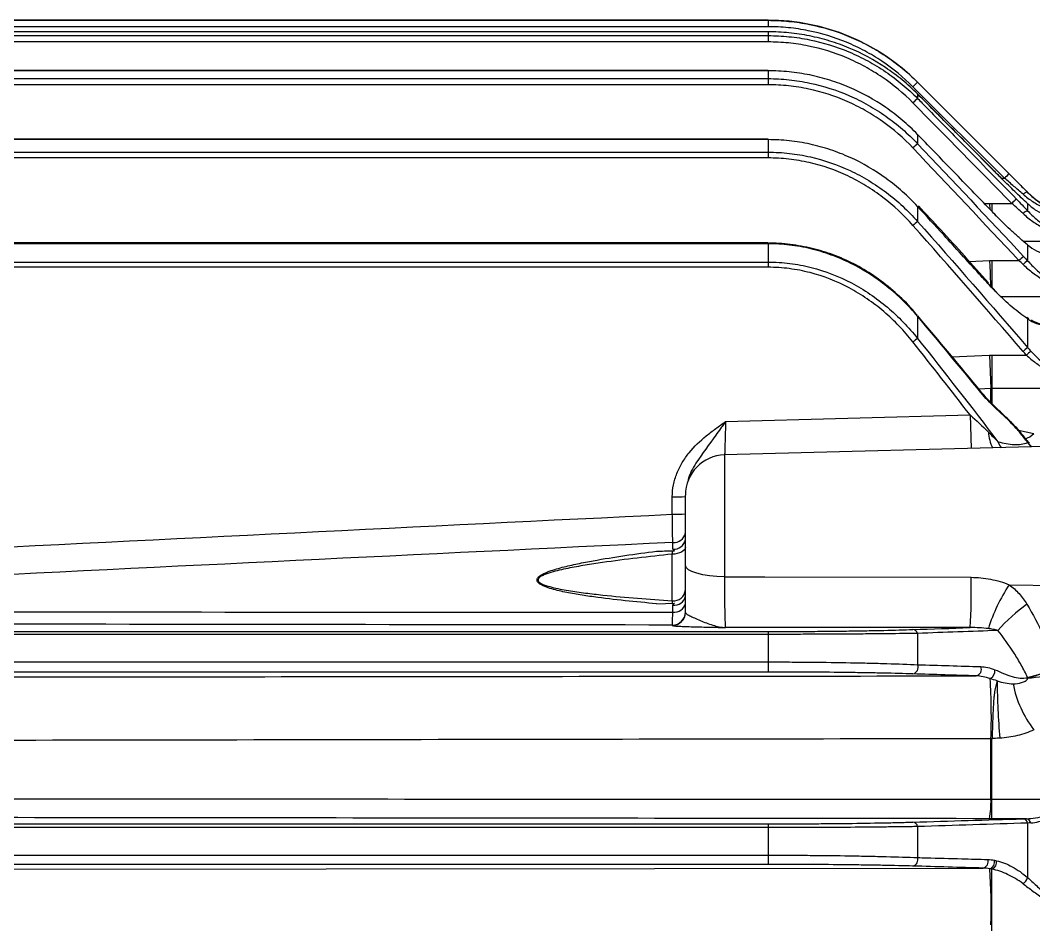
# Paper-space layout '_Top' of a CAD drawing. Header units: inches. Extents: x -10.2 to 13.8, y -10.2 to 6.6.
# Drawn here: x 0.9 to 5.695, y 2.349 to 6.63 of the extents above; entities that cross this region are included whole.
import ezdxf

# ---------------------------------------------------------------- set-up
doc = ezdxf.new("R2010")
doc.units = ezdxf.units.IN
doc.header["$MEASUREMENT"] = 0

psp = doc.layouts.new('_Top')

# ---------------------------------------------------------------- linework, layer by layer
at = {"color": 7, "linetype": 'Continuous', "lineweight": 25}
for p, q in [((4.4384, 6.63), (-4.4384, 6.63)), ((-4.4384, 6.6297), (4.4384, 6.6297)), ((4.4384, 6.63), (4.4384, 6.5995)), ((4.4384, 6.5995), (-4.4384, 6.5995)), ((4.4384, 6.5756), (-4.4384, 6.5756)), ((4.4384, 6.5754), (-4.4384, 6.5754)), ((4.4384, 6.5756), (4.4384, 6.5274)), ((-4.4384, 6.5572), (4.4384, 6.5572)), ((4.4384, 6.5274), (-4.4384, 6.5274)), ((4.4384, 6.3922), (-4.4384, 6.3922)), ((4.4384, 6.391), (-4.4384, 6.391)), ((4.4384, 6.3922), (4.4384, 6.3248)), ((-4.4384, 6.3537), (4.4384, 6.3537)), ((5.6663, 5.8163), (5.1455, 6.3371)), ((4.4384, 6.3248), (-4.4384, 6.3248)), ((5.5568, 5.8822), (5.1236, 6.3156)), ((5.1456, 6.2812), (5.1455, 6.2811)), ((5.5444, 5.8795), (5.1455, 6.2811)), ((5.1455, 6.2811), (5.1455, 6.2599)), ((4.4384, 6.0675), (-4.4384, 6.0675)), ((4.4384, 6.0649), (-4.4384, 6.0649)), ((4.4384, 6.0675), (4.4384, 5.9784)), ((5.1455, 6.0895), (5.1455, 6.0457)), ((-4.4384, 6.0056), (4.4384, 6.0056)), ((4.4384, 5.9784), (-4.4384, 5.9784)), ((5.5447, 5.8798), (5.5446, 5.8796)), ((5.4972, 5.7633), (5.591, 5.7633)), ((5.6663, 5.762), (5.6663, 5.7284)), ((5.1455, 5.7485), (5.1455, 5.6782)), ((5.511, 5.712), (5.5106, 5.7115)), ((5.5194, 5.7035), (5.5111, 5.7121)), ((4.4384, 5.577), (-4.4384, 5.577)), ((4.4384, 5.572), (-4.4384, 5.572)), ((4.4384, 5.577), (4.4384, 5.4608)), ((5.6663, 5.5668), (5.6663, 5.4917)), ((-4.4384, 5.4857), (4.4384, 5.4857)), ((5.4972, 5.4925), (5.6253, 5.4925)), ((4.4384, 5.4608), (-4.4384, 5.4608)), ((5.4788, 5.3857), (5.4788, 5.3857)), ((5.5098, 5.3535), (5.4818, 5.3825)), ((5.5095, 5.3532), (5.5096, 5.353)), ((5.5191, 5.3435), (5.5096, 5.3531)), ((5.1455, 5.2291), (5.1455, 5.1244)), ((5.6723, 5.2173), (5.662, 5.223)), ((5.6663, 5.2167), (5.6663, 5.0812)), ((5.4862, 5.0449), (5.4928, 4.8872)), ((5.4972, 5.0451), (5.4972, 4.8179)), ((5.4972, 5.0451), (5.6605, 5.0451)), ((5.844, 4.8873), (5.4972, 4.8873)), ((4.237, 4.7307), (5.3939, 4.762)), ((5.844, 4.6151), (4.232, 4.5729)), ((5.6663, 4.6314), (5.6663, 4.6309)), ((3.985, 4.292), (3.985, 4.3743)), ((4.047, 4.0497), (4.047, 4.3829)), ((3.9872, 4.1271), (3.9872, 4.1585)), ((3.9107, 4.1174), (3.9949, 4.1195)), ((3.985, 3.8822), (3.985, 4.1031)), ((5.579, 3.9585), (5.844, 3.9544)), ((3.9107, 3.8686), (3.9949, 3.8707)), ((3.9872, 3.8283), (3.9872, 3.8622)), ((3.985, 3.7655), (3.985, 3.7677)), ((5.3939, 3.7554), (4.237, 3.7562)), ((-4.4384, 3.7371), (4.4384, 3.7371)), ((4.4384, 3.7235), (-4.4384, 3.7235)), ((4.4384, 3.7371), (4.4384, 3.5452)), ((5.1455, 3.7282), (5.1455, 3.5798)), ((-4.4384, 3.593), (4.4384, 3.593)), ((4.4384, 3.5452), (-4.4384, 3.5452)), ((5.6663, 3.5192), (5.6663, 3.5184)), ((5.4928, 2.943), (5.4928, 3.2296)), ((5.4972, 2.8511), (5.4972, 3.2296)), ((5.4972, 2.943), (5.844, 2.943)), ((5.6605, 2.8511), (5.4972, 2.8511)), ((5.6663, 2.8303), (5.6663, 2.5721)), ((-4.4384, 2.8266), (4.4384, 2.8266)), ((4.4384, 2.8088), (-4.4384, 2.8088)), ((4.4384, 2.8266), (4.4384, 2.6349)), ((5.1455, 2.8137), (5.1455, 2.6671)), ((-4.4384, 2.6784), (4.4384, 2.6784)), ((4.4384, 2.6349), (-4.4384, 2.6349)), ((0.4122, 2.6123), (5.4558, 2.6173)), ((5.4972, 1.9381), (5.4972, 2.6124))]:
    psp.add_line(p, q, dxfattribs=at)
at = {"color": 8, "linetype": 'Continuous', "lineweight": 25}
for p, q in [((5.1455, 6.3371), (5.1455, 6.3367)), ((5.5418, 5.8822), (5.5568, 5.8822)), ((5.6663, 5.8163), (5.6663, 5.8154)), ((5.4618, 5.7622), (5.4862, 5.7631)), ((5.4862, 5.7631), (5.4872, 5.7351)), ((5.4972, 5.7633), (5.4972, 5.7246)), ((5.844, 5.5823), (5.648, 5.5823)), ((5.39, 5.4887), (5.4862, 5.4923)), ((5.4972, 5.4925), (5.4972, 5.3654)), ((5.844, 5.3203), (5.5425, 5.3203)), ((5.3076, 5.0374), (5.4862, 5.0449)), ((5.4928, 4.8872), (5.435, 4.8848)), ((5.4928, 4.8221), (5.4928, 4.8872)), ((5.3939, 4.762), (5.3983, 4.6034)), ((5.6233, 4.6896), (5.6951, 4.6735)), ((4.232, 4.5729), (4.232, 3.9966))]:
    psp.add_line(p, q, dxfattribs=at)
at = {"color": 7, "linetype": 'Continuous', "lineweight": 25, "flags": 128}
for points in [[(5.1455, 6.3367), (5.1893, 6.2929), (5.3646, 6.1175), (5.5787, 5.9033)], [(5.6663, 5.8154), (5.6649, 5.8161), (5.663, 5.8163), (5.6607, 5.816), (5.6579, 5.8151), (5.6548, 5.8137), (5.6515, 5.8117), (5.648, 5.8093), (5.6444, 5.8066)], [(5.1464, 5.7496), (5.1464, 5.7495), (5.1455, 5.7485)], [(5.5194, 5.7035), (5.5194, 5.7034), (5.5191, 5.7028)], [(5.5191, 5.3435), (5.5194, 5.343), (5.5191, 5.3412)], [(5.1473, 5.231), (5.1471, 5.2306), (5.1455, 5.2291)], [(4.047, 4.1368), (4.0458, 4.1303), (4.0423, 4.1239), (4.0366, 4.1181), (4.0288, 4.113), (4.0194, 4.1088), (4.0087, 4.1057), (3.9971, 4.1037), (3.985, 4.1031)], [(4.232, 3.9966), (4.1957, 3.9979), (4.1609, 4.001), (4.1289, 4.006), (4.1009, 4.0126), (4.078, 4.0206), (4.061, 4.0297), (4.0505, 4.0395), (4.047, 4.0497)], [(4.232, 3.9966), (4.4229, 3.9961), (5.3989, 3.9936)]]:
    psp.add_lwpolyline(points, dxfattribs=at)
at = {"color": 8, "linetype": 'Continuous', "lineweight": 25, "flags": 128}
for points in [[(5.4862, 5.4923), (5.4872, 5.4646), (5.4883, 5.4376), (5.4893, 5.4118), (5.4902, 5.3879), (5.4908, 5.3714)], [(5.4788, 5.3857), (5.4787, 5.3856), (5.4777, 5.3845)], [(5.5096, 5.353), (5.5098, 5.3526), (5.5094, 5.351)], [(5.4469, 4.8705), (5.4466, 4.8701), (5.4449, 4.8685)], [(5.5107, 4.8017), (5.5108, 4.8017), (5.5115, 4.7998), (5.5112, 4.797)], [(5.5256, 4.6351), (5.5364, 4.6144), (5.5412, 4.6071)], [(5.6663, 4.6309), (5.6793, 4.6144), (5.6826, 4.6108)], [(5.6668, 4.6308), (5.6798, 4.6144), (5.683, 4.6109)], [(5.6672, 4.6318), (5.6808, 4.6159), (5.6856, 4.6109)]]:
    psp.add_lwpolyline(points, dxfattribs=at)
at = {"color": 7, "linetype": 'Continuous', "lineweight": 25}
for centre, radius, start, end in [((4.4384, 5.63), 1, 45, 90), ((5.4233, 6.0263), 0.4165, 131.8242, 136.0111), ((5.4894, 5.8763), 0.5152, 131.8732, 135.2375), ((5.5481, 5.5846), 0.6121, 131.1285, 133.9125), ((5.8578, 5.5915), 0.4184, 131.8326, 136.0005), ((5.935, 6.085), 0.38, 225, 256.1445), ((5.9632, 5.3928), 0.5251, 131.8346, 135.1312), ((5.6763, 5.6865), 0.043, 103.4041, 137.8248), ((5.5925, 5.1356), 0.703, 129.485, 131.8404), ((6.06, 5.0357), 0.6306, 130.8831, 133.5732), ((5.7336, 5.3822), 0.1286, 121.5736, 133.956), ((5.6549, 5.2128), 0.012, 18.801, 55.5271), ((5.6125, 4.4965), 0.7825, 126.6405, 128.668), ((6.1223, 4.5139), 0.7279, 128.791, 131.0407), ((6.2069, 4.4806), 0.7856, 132.0024, 134.0681), ((5.675, 4.6122), 0.021, 111.7588, 114.387), ((4.237, 4.3829), 0.19, 91.5, 180), ((4.0005, 4.9677), 0.5935, 268.5046, 274.4944), ((4.0005, 4.8853), 0.5935, 268.5046, 274.4944), ((3.9927, 4.2133), 0.0551, 264.2329, 350.3707), ((3.9928, 4.1818), 0.055, 264.0798, 350.1055), ((2.906, 3.9259), 2.4938, 356.078, 1.5555), ((3.9896, 3.9397), 0.0577, 265.4323, 354.5525), ((6.2527, 3.5119), 0.8083, 146.4573, 162.8239), ((3.9939, 3.916), 0.0543, 262.8232, 347.7405), ((3.9941, 3.8821), 0.0542, 262.6679, 347.4212), ((6.1471, 3.1932), 0.829, 125.7297, 138.5628), ((3.985, 3.8296), 0.062, 269.9902, 359.9902), ((3.985, 3.8275), 0.062, 269.9902, 359.9902), ((5.1212, 3.7211), 0.0253, 16.3079, 84.6186), ((5.1166, 3.5672), 0.0315, 282.8167, 23.5591), ((5.4161, 3.5579), 0.0316, 282.5309, 24.4572), ((5.4715, 3.5504), 0.0401, 295.614, 8.2845), ((5.505, 4.2024), 0.702, 283.2827, 295.0065), ((5.506, 4.1994), 0.6996, 283.2877, 295.0326), ((2.4532, 3.3296), 3.0413, 358.1159, 3.4805), ((9.2723, 3.5361), 3.7505, 180.503, 184.6469), ((5.6325, 3.5034), 0.037, 20.3387, 23.9844), ((5.6181, 4.121), 0.6067, 274.6391, 288.2244), ((6.1114, 3.5897), 0.5238, 191.0167, 217.3566), ((5.0311, 2.9301), 0.4619, 350.1475, 1.6056), ((5.1202, 2.8096), 0.0256, 9.2269, 82.5345), ((5.6413, 2.8253), 0.0254, 11.1873, 83.1444), ((5.6571, 2.8268), 0.0245, 10.7076, 82.0483), ((5.1162, 2.657), 0.031, 283.788, 19.0242), ((5.4485, 2.6475), 0.0311, 283.6976, 19.6811), ((5.4752, 2.647), 0.035, 290.2305, 12.1778), ((5.4835, 2.6459), 0.0362, 292.2077, 10.2621), ((2.9292, 2.4286), 2.5649, 358.2271, 4.1502), ((5.6095, 2.5929), 0.0605, 305.2317, 339.8799)]:
    psp.add_arc(centre, radius, start, end, dxfattribs=at)
at = {"color": 8, "linetype": 'Continuous', "lineweight": 25}
for centre, radius, start, end in [((5.6726, 4.6923), 0.1925, 183.336, 206.6245), ((5.6306, 4.7363), 0.09, 285.8178, 315.7685)]:
    psp.add_arc(centre, radius, start, end, dxfattribs=at)
at = {"color": 7, "linetype": 'Continuous', "lineweight": 25}
for points, knots in [([(4.4384, 6.6297), (4.4713, 6.6297), (4.5041, 6.6281), (4.5695, 6.6216), (4.602, 6.6167), (4.6977, 6.5976), (4.7598, 6.5788), (4.8503, 6.5414), (4.8802, 6.5274), (4.938, 6.4965), (4.9661, 6.4797), (5.0207, 6.4433), (5.0472, 6.4236), (5.0979, 6.382), (5.1222, 6.36), (5.1455, 6.3367)], [0, 0, 0, 0, 0.125, 0.125, 0.25, 0.25, 0.5, 0.5, 0.625, 0.625, 0.75, 0.75, 0.875, 0.875, 1, 1, 1, 1]), ([(5.1236, 6.3156), (5.0784, 6.3608), (5.0295, 6.4009), (4.9508, 6.4535), (4.9237, 6.4697), (4.8677, 6.4997), (4.8387, 6.5135), (4.7508, 6.5499), (4.6904, 6.5683), (4.5974, 6.5869), (4.5659, 6.5916), (4.5023, 6.5979), (4.4704, 6.5995), (4.4384, 6.5995)], [0, 0, 0, 0, 0.25, 0.25, 0.375, 0.375, 0.5, 0.5, 0.75, 0.75, 0.875, 0.875, 1, 1, 1, 1]), ([(5.1455, 6.2811), (5.1223, 6.3044), (5.098, 6.3265), (5.0472, 6.3684), (5.0209, 6.388), (4.9397, 6.4425), (4.8825, 6.4732), (4.7921, 6.511), (4.7611, 6.5222), (4.6983, 6.5414), (4.6665, 6.5494), (4.6021, 6.5624), (4.5695, 6.5672), (4.5041, 6.5737), (4.4713, 6.5754), (4.4384, 6.5754)], [0, 0, 0, 0, 0.125, 0.125, 0.25, 0.25, 0.5, 0.5, 0.625, 0.625, 0.75, 0.75, 0.875, 0.875, 1, 1, 1, 1]), ([(4.4384, 6.5572), (4.4714, 6.5572), (4.5043, 6.5556), (4.5699, 6.549), (4.6024, 6.544), (4.6984, 6.5246), (4.7605, 6.5054), (4.851, 6.4674), (4.8809, 6.4531), (4.9387, 6.4217), (4.9668, 6.4047), (5.0212, 6.3677), (5.0476, 6.3478), (5.0981, 6.3057), (5.1223, 6.2834), (5.1455, 6.2599)], [0, 0, 0, 0, 0.125, 0.125, 0.25, 0.25, 0.5, 0.5, 0.625, 0.625, 0.75, 0.75, 0.875, 0.875, 1, 1, 1, 1]), ([(5.1236, 6.2391), (5.0786, 6.2848), (5.0299, 6.3254), (4.9515, 6.3787), (4.9244, 6.3953), (4.8684, 6.4258), (4.8394, 6.4397), (4.7515, 6.4768), (4.6911, 6.4955), (4.5978, 6.5145), (4.5662, 6.5193), (4.5024, 6.5258), (4.4705, 6.5274), (4.4384, 6.5274)], [0, 0, 0, 0, 0.25, 0.25, 0.375, 0.375, 0.5, 0.5, 0.75, 0.75, 0.875, 0.875, 1, 1, 1, 1]), ([(5.1455, 6.0895), (5.1225, 6.1132), (5.0984, 6.1358), (5.048, 6.1784), (5.0217, 6.1985), (4.9407, 6.2543), (4.8837, 6.2859), (4.7933, 6.3247), (4.7622, 6.3362), (4.6993, 6.356), (4.6674, 6.3643), (4.6027, 6.3776), (4.57, 6.3827), (4.5044, 6.3894), (4.4715, 6.391), (4.4384, 6.391)], [0, 0, 0, 0, 0.125, 0.125, 0.25, 0.25, 0.5, 0.5, 0.625, 0.625, 0.75, 0.75, 0.875, 0.875, 1, 1, 1, 1]), ([(4.4384, 6.3537), (4.4716, 6.3537), (4.5047, 6.3519), (4.5707, 6.345), (4.6035, 6.3398), (4.7001, 6.3194), (4.7624, 6.2994), (4.8528, 6.2599), (4.8826, 6.245), (4.9404, 6.2124), (4.9683, 6.1947), (5.0225, 6.1564), (5.0487, 6.136), (5.0987, 6.0926), (5.1226, 6.0698), (5.1455, 6.0457)], [0, 0, 0, 0, 0.125, 0.125, 0.25, 0.25, 0.5, 0.5, 0.625, 0.625, 0.75, 0.75, 0.875, 0.875, 1, 1, 1, 1]), ([(5.1236, 6.0256), (5.0792, 6.0725), (5.031, 6.1143), (4.953, 6.1696), (4.9261, 6.1868), (4.8842, 6.2106), (4.8699, 6.2182), (4.8411, 6.2327), (4.8266, 6.2395), (4.7534, 6.2717), (4.6928, 6.2913), (4.599, 6.3112), (4.5671, 6.3163), (4.5029, 6.3231), (4.4707, 6.3248), (4.4384, 6.3248)], [0, 0, 0, 0, 0.25, 0.25, 0.375, 0.375, 0.4375, 0.4375, 0.5, 0.5, 0.75, 0.75, 0.875, 0.875, 1, 1, 1, 1]), ([(5.5446, 5.8796), (5.53, 5.8943), (5.5155, 5.9089), (5.5009, 5.9236), (5.4426, 5.9822), (5.3844, 6.0408), (5.3261, 6.0995), (5.2659, 6.16), (5.2057, 6.2205), (5.1455, 6.2811)], [0, 0, 0, 0, 0.0015748, 0.0015748, 0.0015748, 0.007874, 0.007874, 0.007874, 0.01438061, 0.01438061, 0.01438061, 0.01438061]), ([(5.1455, 6.2599), (5.16, 6.2452), (5.1745, 6.2305), (5.189, 6.2157), (5.2469, 6.1568), (5.3049, 6.0979), (5.3628, 6.0389), (5.4462, 5.954), (5.5296, 5.869), (5.613, 5.784)], [0, 0, 0, 0, 0.0015748, 0.0015748, 0.0015748, 0.007874, 0.007874, 0.007874, 0.01694689, 0.01694689, 0.01694689, 0.01694689]), ([(5.1455, 5.7485), (5.1229, 5.7731), (5.0992, 5.7964), (5.0495, 5.8407), (5.0234, 5.8617), (4.9429, 5.9203), (4.886, 5.9535), (4.7957, 5.9944), (4.7647, 6.0066), (4.7014, 6.0276), (4.6692, 6.0364), (4.604, 6.0506), (4.5711, 6.056), (4.505, 6.0631), (4.4718, 6.0649), (4.4384, 6.0649)], [0, 0, 0, 0, 0.125, 0.125, 0.25, 0.25, 0.5, 0.5, 0.625, 0.625, 0.75, 0.75, 0.875, 0.875, 1, 1, 1, 1]), ([(5.5106, 5.7115), (5.4963, 5.7264), (5.482, 5.7412), (5.4676, 5.7561), (5.4102, 5.8156), (5.3528, 5.8751), (5.2954, 5.9345), (5.2455, 5.9862), (5.1955, 6.0379), (5.1455, 6.0895)], [0, 0, 0, 0, 0.0015748, 0.0015748, 0.0015748, 0.007874, 0.007874, 0.007874, 0.01335208, 0.01335208, 0.01335208, 0.01335208]), ([(4.4384, 6.0056), (4.4721, 6.0056), (4.5056, 6.0038), (4.5723, 5.9962), (4.6056, 5.9906), (4.7032, 5.9685), (4.7658, 5.9468), (4.8412, 5.9115), (4.8561, 5.904), (4.8856, 5.8882), (4.9003, 5.8798), (4.9434, 5.8537), (4.9712, 5.8349), (5.0517, 5.774), (5.1008, 5.7285), (5.1455, 5.6782)], [0, 0, 0, 0, 0.125, 0.125, 0.25, 0.25, 0.5, 0.5, 0.5625, 0.5625, 0.625, 0.625, 0.75, 0.75, 1, 1, 1, 1]), ([(5.1236, 5.6594), (5.0802, 5.7084), (5.0329, 5.7525), (4.9558, 5.8112), (4.9291, 5.8295), (4.8874, 5.855), (4.8732, 5.8632), (4.8445, 5.8787), (4.83, 5.886), (4.7568, 5.9206), (4.696, 5.9419), (4.6011, 5.9636), (4.5687, 5.9692), (4.5038, 5.9765), (4.4711, 5.9784), (4.4384, 5.9784)], [0, 0, 0, 0, 0.25, 0.25, 0.375, 0.375, 0.4375, 0.4375, 0.5, 0.5, 0.75, 0.75, 0.875, 0.875, 1, 1, 1, 1]), ([(5.5787, 5.9033), (5.5937, 5.8883), (5.6085, 5.8734), (5.6377, 5.8441), (5.6521, 5.8297), (5.6663, 5.8154)], [0, 0, 0, 0, 0.5, 0.5, 1, 1, 1, 1]), ([(5.6663, 5.762), (5.6565, 5.7711), (5.6465, 5.7804), (5.6263, 5.7995), (5.6162, 5.8092), (5.5858, 5.8386), (5.5653, 5.8588), (5.5446, 5.8796)], [0, 0, 0, 0, 0.25, 0.25, 0.5, 0.5, 1, 1, 1, 1]), ([(5.6444, 5.8066), (5.6301, 5.8189), (5.6157, 5.8314), (5.5865, 5.8566), (5.5717, 5.8693), (5.5568, 5.8822)], [0, 0, 0, 0, 0.5, 0.5, 1, 1, 1, 1]), ([(5.6444, 5.8066), (5.6595, 5.7934), (5.6752, 5.7818), (5.7074, 5.7611), (5.7239, 5.752), (5.7747, 5.7278), (5.8091, 5.7164), (5.844, 5.7087)], [0, 0, 0, 0, 0.25, 0.25, 0.5, 0.5, 1, 1, 1, 1]), ([(5.6663, 5.8154), (5.6798, 5.8018), (5.6936, 5.7897), (5.7222, 5.768), (5.7369, 5.7584), (5.767, 5.7413), (5.7823, 5.7339), (5.813, 5.7212), (5.8284, 5.716), (5.844, 5.7116)], [0, 0, 0, 0, 0.25, 0.25, 0.5, 0.5, 0.75, 0.75, 1, 1, 1, 1]), ([(5.6663, 5.762), (5.6798, 5.7497), (5.6936, 5.739), (5.7222, 5.7203), (5.7369, 5.7123), (5.767, 5.6986), (5.7823, 5.6929), (5.813, 5.6839), (5.8284, 5.6804), (5.844, 5.678)], [0, 0, 0, 0, 0.25, 0.25, 0.5, 0.5, 0.75, 0.75, 1, 1, 1, 1]), ([(5.4777, 5.3845), (5.4639, 5.3998), (5.45, 5.4151), (5.4361, 5.4304), (5.3805, 5.4916), (5.3248, 5.5527), (5.269, 5.6137), (5.2279, 5.6587), (5.1867, 5.7036), (5.1455, 5.7485)], [0, 0, 0, 0, 0.0015748, 0.0015748, 0.0015748, 0.00787401, 0.00787401, 0.00787401, 0.0125202, 0.0125202, 0.0125202, 0.0125202]), ([(5.4812, 5.3879), (5.406, 5.4715), (5.2961, 5.5936), (5.1846, 5.7143), (5.1494, 5.7524)], [0, 0, 0, 0, 0.6842934, 1, 1, 1, 1]), ([(5.6444, 5.7154), (5.6595, 5.7015), (5.6752, 5.6889), (5.7074, 5.6659), (5.7239, 5.6556), (5.7747, 5.6274), (5.8091, 5.613), (5.844, 5.6021)], [0, 0, 0, 0, 0.25, 0.25, 0.5, 0.5, 1, 1, 1, 1]), ([(5.6663, 5.7284), (5.6798, 5.7139), (5.6936, 5.7007), (5.7222, 5.6765), (5.7369, 5.6655), (5.767, 5.6454), (5.7823, 5.6363), (5.813, 5.6204), (5.8284, 5.6134), (5.844, 5.6073)], [0, 0, 0, 0, 0.25, 0.25, 0.5, 0.5, 0.75, 0.75, 1, 1, 1, 1]), ([(5.6663, 5.5668), (5.6545, 5.5764), (5.6424, 5.5866), (5.6179, 5.608), (5.6055, 5.6192), (5.5685, 5.6534), (5.5438, 5.6774), (5.5191, 5.7028)], [0, 0, 0, 0, 0.25, 0.25, 0.5, 0.5, 1, 1, 1, 1]), ([(5.1455, 5.2291), (5.1016, 5.281), (5.0533, 5.3282), (4.9737, 5.3916), (4.9461, 5.4113), (4.8895, 5.4475), (4.8603, 5.464), (4.8001, 5.4939), (4.7692, 5.5072), (4.7053, 5.5305), (4.6728, 5.5403), (4.6067, 5.5561), (4.5733, 5.5621), (4.5062, 5.57), (4.4724, 5.572), (4.4384, 5.572)], [0, 0, 0, 0, 0.25, 0.25, 0.375, 0.375, 0.5, 0.5, 0.625, 0.625, 0.75, 0.75, 0.875, 0.875, 1, 1, 1, 1]), ([(5.1431, 5.2339), (5.1393, 5.2388), (5.1116, 5.2746), (5.0514, 5.3328), (4.9635, 5.4056), (4.8699, 5.4653), (4.7728, 5.5115), (4.6726, 5.5455), (4.5695, 5.5665), (4.4907, 5.5761), (4.4469, 5.5745), (4.4385, 5.5741)], [0, 0, 0, 0, 0.023006, 0.1681334, 0.3090418, 0.4462324, 0.5785304, 0.7072544, 0.8375213, 0.9685816, 1, 1, 1, 1]), ([(5.6663, 5.5668), (5.6798, 5.556), (5.6936, 5.547), (5.7222, 5.5318), (5.7369, 5.5256), (5.767, 5.5157), (5.7823, 5.512), (5.813, 5.5068), (5.8284, 5.5053), (5.844, 5.5049)], [0, 0, 0, 0, 0.25, 0.25, 0.5, 0.5, 0.75, 0.75, 1, 1, 1, 1]), ([(4.4384, 5.4857), (4.4729, 5.4857), (4.5072, 5.4835), (4.5753, 5.4749), (4.6094, 5.4684), (4.7088, 5.4431), (4.7719, 5.4185), (4.8622, 5.371), (4.8917, 5.3534), (4.9487, 5.3148), (4.9762, 5.2939), (5.0549, 5.2274), (5.1024, 5.1781), (5.1455, 5.1244)], [0, 0, 0, 0, 0.125, 0.125, 0.25, 0.25, 0.5, 0.5, 0.625, 0.625, 0.75, 0.75, 1, 1, 1, 1]), ([(5.6444, 5.4747), (5.6595, 5.4603), (5.6752, 5.447), (5.7074, 5.4224), (5.7239, 5.411), (5.7747, 5.3794), (5.8091, 5.3622), (5.844, 5.3484)], [0, 0, 0, 0, 0.25, 0.25, 0.5, 0.5, 1, 1, 1, 1]), ([(5.6663, 5.4917), (5.6798, 5.4767), (5.6936, 5.4627), (5.7222, 5.4365), (5.7369, 5.4243), (5.767, 5.4016), (5.7823, 5.3911), (5.813, 5.3721), (5.8284, 5.3635), (5.844, 5.3558)], [0, 0, 0, 0, 0.25, 0.25, 0.5, 0.5, 0.75, 0.75, 1, 1, 1, 1]), ([(5.1236, 5.1075), (5.082, 5.1599), (5.0362, 5.2079), (4.9607, 5.2724), (4.9343, 5.2927), (4.893, 5.321), (4.8789, 5.3301), (4.8504, 5.3475), (4.836, 5.3557), (4.7629, 5.3946), (4.7016, 5.4188), (4.6048, 5.4438), (4.5717, 5.4502), (4.5054, 5.4587), (4.472, 5.4608), (4.4384, 5.4608)], [0, 0, 0, 0, 0.25, 0.25, 0.375, 0.375, 0.4375, 0.4375, 0.5, 0.5, 0.75, 0.75, 0.875, 0.875, 1, 1, 1, 1]), ([(5.4818, 5.3825), (5.4815, 5.3827), (5.4805, 5.3838), (5.4795, 5.3849), (5.4788, 5.3858)], [0, 0, 0, 0, 0.248808, 1, 1, 1, 1]), ([(5.6663, 5.2167), (5.6545, 5.2247), (5.6424, 5.2335), (5.6179, 5.2523), (5.6055, 5.2623), (5.5685, 5.2937), (5.5438, 5.3165), (5.5191, 5.3412)], [0, 0, 0, 0, 0.25, 0.25, 0.5, 0.5, 1, 1, 1, 1]), ([(5.4469, 4.8705), (5.4463, 4.8712), (5.348, 4.9927), (5.247, 5.1119), (5.1466, 5.2304)], [0, 0, 0, 0, 0.005819, 1, 1, 1, 1]), ([(5.6663, 5.2167), (5.6798, 5.2078), (5.6936, 5.2008), (5.7222, 5.1896), (5.7369, 5.1855), (5.767, 5.1798), (5.7823, 5.1782), (5.813, 5.1772), (5.8284, 5.1778), (5.844, 5.1794)], [0, 0, 0, 0, 0.25, 0.25, 0.5, 0.5, 0.75, 0.75, 1, 1, 1, 1]), ([(5.8003, 5.183), (5.7826, 5.1839), (5.7474, 5.1858), (5.7087, 5.1963), (5.689, 5.2078), (5.6843, 5.2106)], [0, 0, 0, 0, 0.435993, 0.866431, 1, 1, 1, 1]), ([(5.6605, 5.0451), (5.6748, 5.0323), (5.6893, 5.0203), (5.719, 4.9976), (5.7342, 4.9868), (5.7651, 4.9665), (5.7808, 4.9569), (5.8123, 4.9392), (5.8281, 4.931), (5.844, 4.9235)], [0, 0, 0, 0, 0.25, 0.25, 0.5, 0.5, 0.75, 0.75, 1, 1, 1, 1]), ([(5.6812, 5.0644), (5.7064, 5.0376), (5.7328, 5.0135), (5.7738, 4.9805), (5.7878, 4.97), (5.8158, 4.9505), (5.8299, 4.9414), (5.844, 4.9329)], [0, 0, 0, 0, 0.5, 0.5, 0.75, 0.75, 1, 1, 1, 1]), ([(5.5109, 4.8025), (5.5014, 4.8114), (5.4793, 4.8323), (5.4587, 4.8567), (5.447, 4.8706)], [0, 0, 0, 0, 0.428248, 1, 1, 1, 1]), ([(5.6561, 4.6494), (5.6516, 4.6556), (5.6358, 4.6772), (5.6044, 4.7117), (5.5602, 4.7557), (5.5283, 4.7843), (5.5108, 4.8016), (5.5107, 4.8017)], [0, 0, 0, 0, 0.106385, 0.372803, 0.64698, 0.997904, 1, 1, 1, 1]), ([(5.6663, 4.6314), (5.6605, 4.6394), (5.6547, 4.6473), (5.6426, 4.6629), (5.6364, 4.6706), (5.6177, 4.6931), (5.6048, 4.7072), (5.5654, 4.7474), (5.538, 4.7713), (5.5112, 4.797)], [0, 0, 0, 0, 0.125, 0.125, 0.25, 0.25, 0.5, 0.5, 1, 1, 1, 1]), ([(3.985, 4.3743), (3.985, 4.3935), (3.9869, 4.4124), (3.9924, 4.4402), (3.9947, 4.4494), (4.0001, 4.4676), (4.0032, 4.4767), (4.0138, 4.5033), (4.0223, 4.5203), (4.0418, 4.5529), (4.0529, 4.5685), (4.0889, 4.6128), (4.1163, 4.6387), (4.1602, 4.6747), (4.1753, 4.6863), (4.1983, 4.7031), (4.206, 4.7087), (4.2215, 4.7198), (4.2293, 4.7253), (4.237, 4.7307)], [0, 0, 0, 0, 0.125, 0.125, 0.1875, 0.1875, 0.25, 0.25, 0.375, 0.375, 0.5, 0.5, 0.75, 0.75, 0.875, 0.875, 0.9375, 0.9375, 1, 1, 1, 1]), ([(5.4805, 4.6811), (5.4881, 4.6735), (5.4957, 4.6658), (5.5107, 4.6505), (5.5182, 4.6428), (5.5256, 4.6351)], [0, 0, 0, 0, 0.5, 0.5, 1, 1, 1, 1]), ([(5.6748, 4.6303), (5.6748, 4.6303), (5.6757, 4.6298), (5.6728, 4.6318), (5.6657, 4.6382), (5.6591, 4.6469), (5.6557, 4.6513)], [0, 0, 0, 0, 0.000337, 0.308508, 0.644408, 1, 1, 1, 1]), ([(5.5256, 4.6351), (5.5529, 4.6278), (5.5785, 4.6233), (5.614, 4.6218), (5.6254, 4.6222), (5.6469, 4.6249), (5.657, 4.6273), (5.6663, 4.6309)], [0, 0, 0, 0, 0.5, 0.5, 0.75, 0.75, 1, 1, 1, 1]), ([(5.6668, 4.6308), (5.6669, 4.6308), (5.667, 4.6308), (5.6671, 4.6309), (5.6672, 4.631), (5.6672, 4.6312), (5.6672, 4.6314), (5.6672, 4.6315), (5.6672, 4.6316), (5.6672, 4.6318)], [0, 0, 0, 0, 0.00002203897, 0.00002203897, 0.00002203897, 0.00004890521, 0.00004890521, 0.00004890521, 0.00006610353, 0.00006610353, 0.00006610353, 0.00006610353]), ([(3.9872, 4.1585), (3.987, 4.167), (3.9869, 4.1764), (3.9865, 4.1966), (3.9864, 4.2076), (3.986, 4.2305), (3.9858, 4.2423), (3.9854, 4.2667), (3.9852, 4.2793), (3.985, 4.292)], [0, 0, 0, 0, 0.25, 0.25, 0.5, 0.5, 0.75, 0.75, 1, 1, 1, 1]), ([(3.9107, 3.8686), (3.8609, 3.873), (3.8112, 3.8777), (3.712, 3.8882), (3.6626, 3.894), (3.5888, 3.9042), (3.5643, 3.9079), (3.5156, 3.9159), (3.4914, 3.9204), (3.4555, 3.9281), (3.4437, 3.9308), (3.4202, 3.9369), (3.4087, 3.9402), (3.3865, 3.9478), (3.3756, 3.952), (3.3609, 3.9602), (3.3562, 3.9633), (3.3505, 3.9687), (3.3488, 3.9707), (3.3463, 3.9748), (3.3455, 3.977), (3.3449, 3.9816), (3.3452, 3.9839), (3.3469, 3.9883), (3.3482, 3.9905), (3.3531, 3.9965), (3.3575, 4), (3.3671, 4.0062), (3.3722, 4.009), (3.3829, 4.0141), (3.3884, 4.0165), (3.4054, 4.0232), (3.417, 4.0271), (3.4405, 4.0343), (3.4524, 4.0377), (3.4883, 4.047), (3.5127, 4.0526), (3.5617, 4.0629), (3.5864, 4.0676), (3.6607, 4.0811), (3.7105, 4.0891), (3.8105, 4.1039), (3.8606, 4.1108), (3.9107, 4.1174)], [0, 0, 0, 0, 0.125, 0.125, 0.25, 0.25, 0.3125, 0.3125, 0.375, 0.375, 0.40625, 0.40625, 0.4375, 0.4375, 0.46875, 0.46875, 0.484375, 0.484375, 0.492187, 0.492187, 0.5, 0.5, 0.507813, 0.507813, 0.515625, 0.515625, 0.53125, 0.53125, 0.546875, 0.546875, 0.5625, 0.5625, 0.59375, 0.59375, 0.625, 0.625, 0.6875, 0.6875, 0.75, 0.75, 0.875, 0.875, 1, 1, 1, 1]), ([(3.985, 4.1031), (3.9297, 4.0973), (3.8744, 4.0912), (3.7641, 4.0781), (3.709, 4.0711), (3.6267, 4.0593), (3.5993, 4.0551), (3.5447, 4.0461), (3.5175, 4.0413), (3.4771, 4.0331), (3.4637, 4.0302), (3.4371, 4.0239), (3.4239, 4.0205), (3.4044, 4.0147), (3.3979, 4.0126), (3.3853, 4.0081), (3.3791, 4.0056), (3.3673, 4.0001), (3.3615, 3.997), (3.3546, 3.9912), (3.3525, 3.9891), (3.3498, 3.9844), (3.3492, 3.9819), (3.35, 3.9769), (3.3514, 3.9746), (3.3552, 3.9704), (3.3575, 3.9685), (3.3626, 3.9652), (3.3654, 3.9637), (3.3711, 3.9609), (3.374, 3.9596), (3.3889, 3.9537), (3.4015, 3.95), (3.4272, 3.9435), (3.4404, 3.9406), (3.4669, 3.9354), (3.4802, 3.9331), (3.5204, 3.9264), (3.5475, 3.9227), (3.6017, 3.9157), (3.6289, 3.9126), (3.7107, 3.9039), (3.7655, 3.8989), (3.8751, 3.8899), (3.93, 3.8859), (3.985, 3.8822)], [0, 0, 0, 0, 0.125, 0.125, 0.25, 0.25, 0.3125, 0.3125, 0.375, 0.375, 0.40625, 0.40625, 0.4375, 0.4375, 0.453125, 0.453125, 0.46875, 0.46875, 0.484375, 0.484375, 0.492188, 0.492188, 0.5, 0.5, 0.507813, 0.507813, 0.515625, 0.515625, 0.523438, 0.523438, 0.53125, 0.53125, 0.5625, 0.5625, 0.59375, 0.59375, 0.625, 0.625, 0.6875, 0.6875, 0.75, 0.75, 0.875, 0.875, 1, 1, 1, 1]), ([(4.047, 3.8275), (4.047, 3.8454), (4.047, 3.8635), (4.047, 3.8913), (4.047, 3.9006), (4.047, 3.9194), (4.047, 3.9289), (4.047, 3.9761), (4.047, 4.0132), (4.047, 4.0497)], [0, 0, 0, 0, 0.25, 0.25, 0.375, 0.375, 0.5, 0.5, 1, 1, 1, 1]), ([(4.232, 3.9966), (4.2319, 3.9827), (4.2319, 3.9687), (4.2318, 3.9402), (4.2319, 3.9256), (4.232, 3.8975), (4.2322, 3.8838), (4.2325, 3.8572), (4.2327, 3.8448), (4.2332, 3.8218), (4.2334, 3.811), (4.234, 3.7924), (4.2344, 3.7843), (4.2351, 3.771), (4.2354, 3.7658), (4.2362, 3.7586), (4.2366, 3.7565), (4.237, 3.7562)], [0, 0, 0, 0, 0.125, 0.125, 0.25, 0.25, 0.375, 0.375, 0.5, 0.5, 0.625, 0.625, 0.75, 0.75, 0.875, 0.875, 1, 1, 1, 1]), ([(5.3989, 3.9936), (5.4143, 3.9936), (5.4297, 3.9928), (5.4604, 3.9898), (5.4757, 3.9875), (5.5211, 3.9787), (5.5505, 3.9701), (5.579, 3.9585)], [0, 0, 0, 0, 0.25, 0.25, 0.5, 0.5, 1, 1, 1, 1]), ([(5.579, 3.9585), (5.5959, 3.9461), (5.6115, 3.9321), (5.6397, 3.9012), (5.6523, 3.8844), (5.6629, 3.8662)], [0, 0, 0, 0, 0.5, 0.5, 1, 1, 1, 1]), ([(5.6629, 3.8662), (5.6908, 3.8188), (5.7165, 3.7702), (5.7515, 3.6952), (5.7625, 3.6699), (5.7833, 3.6184), (5.793, 3.5923), (5.8018, 3.5662)], [0, 0, 0, 0, 0.5, 0.5, 0.75, 0.75, 1, 1, 1, 1]), ([(3.985, 3.7677), (3.9854, 3.7683), (3.9858, 3.7739), (3.9864, 3.7896), (3.9865, 3.7959), (3.9869, 3.8106), (3.987, 3.819), (3.9872, 3.8283)], [0, 0, 0, 0, 0.5, 0.5, 0.75, 0.75, 1, 1, 1, 1]), ([(4.047, 3.8275), (4.047, 3.8253), (4.049, 3.8229), (4.0561, 3.8176), (4.0613, 3.8146), (4.0741, 3.8082), (4.0817, 3.8047), (4.0984, 3.7973), (4.1075, 3.7933), (4.1359, 3.7814), (4.1562, 3.7733), (4.1865, 3.7641), (4.1966, 3.7615), (4.2118, 3.7587), (4.2168, 3.7579), (4.2269, 3.7567), (4.232, 3.7564), (4.237, 3.7562)], [0, 0, 0, 0, 0.125, 0.125, 0.25, 0.25, 0.375, 0.375, 0.5, 0.5, 0.75, 0.75, 0.875, 0.875, 0.9375, 0.9375, 1, 1, 1, 1]), ([(3.985, 3.7655), (3.985, 3.765), (3.9869, 3.7645), (3.9924, 3.7638), (3.9947, 3.7635), (4.0001, 3.7631), (4.0032, 3.7628), (4.0138, 3.7621), (4.0223, 3.7617), (4.0418, 3.7608), (4.0529, 3.7604), (4.0889, 3.7593), (4.1163, 3.7586), (4.1602, 3.7576), (4.1753, 3.7573), (4.1983, 3.7569), (4.206, 3.7567), (4.2215, 3.7565), (4.2293, 3.7563), (4.237, 3.7562)], [0, 0, 0, 0, 0.125, 0.125, 0.1875, 0.1875, 0.25, 0.25, 0.375, 0.375, 0.5, 0.5, 0.75, 0.75, 0.875, 0.875, 0.9375, 0.9375, 1, 1, 1, 1]), ([(4.4384, 3.7371), (4.5055, 3.7371), (4.5711, 3.7373), (4.6513, 3.7378), (4.6673, 3.7379), (4.699, 3.7382), (4.7148, 3.7383), (4.7615, 3.7388), (4.7917, 3.7392), (4.8501, 3.74), (4.8784, 3.7405), (4.9333, 3.7414), (4.9599, 3.742), (5.0361, 3.7437), (5.082, 3.7449), (5.1236, 3.7463)], [0, 0, 0, 0, 0.25, 0.25, 0.3125, 0.3125, 0.375, 0.375, 0.5, 0.5, 0.625, 0.625, 0.75, 0.75, 1, 1, 1, 1]), ([(5.5256, 3.7419), (5.5182, 3.7441), (5.5107, 3.7457), (5.4957, 3.7485), (5.4881, 3.7496), (5.4805, 3.7506)], [0, 0, 0, 0, 0.5, 0.5, 1, 1, 1, 1]), ([(5.6663, 3.5192), (5.657, 3.5391), (5.6469, 3.5589), (5.6254, 3.5976), (5.614, 3.6165), (5.5785, 3.6721), (5.5528, 3.7076), (5.5256, 3.7419)], [0, 0, 0, 0, 0.25, 0.25, 0.5, 0.5, 1, 1, 1, 1]), ([(5.1455, 3.7282), (5.1025, 3.7275), (5.0551, 3.7269), (4.9765, 3.726), (4.9491, 3.7258), (4.8926, 3.7253), (4.8634, 3.725), (4.8033, 3.7246), (4.7723, 3.7244), (4.7243, 3.7242), (4.708, 3.7241), (4.6752, 3.7239), (4.6587, 3.7239), (4.6087, 3.7237), (4.5749, 3.7236), (4.507, 3.7235), (4.4728, 3.7235), (4.4384, 3.7235)], [0, 0, 0, 0, 0.25, 0.25, 0.375, 0.375, 0.5, 0.5, 0.625, 0.625, 0.6875, 0.6875, 0.75, 0.75, 0.875, 0.875, 1, 1, 1, 1]), ([(4.4384, 3.593), (4.4724, 3.593), (4.5063, 3.5929), (4.5737, 3.5926), (4.6073, 3.5924), (4.7058, 3.5915), (4.7686, 3.5906), (4.8439, 3.5892), (4.8588, 3.5889), (4.8883, 3.5882), (4.9029, 3.5879), (4.9459, 3.5869), (4.9735, 3.5861), (5.0532, 3.5836), (5.1016, 3.5818), (5.1455, 3.5798)], [0, 0, 0, 0, 0.125, 0.125, 0.25, 0.25, 0.5, 0.5, 0.5625, 0.5625, 0.625, 0.625, 0.75, 0.75, 1, 1, 1, 1]), ([(5.5112, 3.5562), (5.5382, 3.5458), (5.5658, 3.5318), (5.6058, 3.5197), (5.6187, 3.5173), (5.6432, 3.5157), (5.655, 3.5165), (5.6663, 3.5184)], [0, 0, 0, 0, 0.5, 0.5, 0.75, 0.75, 1, 1, 1, 1]), ([(5.1236, 3.5364), (5.0811, 3.5378), (5.0345, 3.539), (4.9581, 3.5406), (4.9315, 3.5411), (4.89, 3.5418), (4.8758, 3.542), (4.8472, 3.5424), (4.8327, 3.5426), (4.7596, 3.5436), (4.6985, 3.5442), (4.6028, 3.5448), (4.5701, 3.5449), (4.5045, 3.5451), (4.4715, 3.5452), (4.4384, 3.5452)], [0, 0, 0, 0, 0.25, 0.25, 0.375, 0.375, 0.4375, 0.4375, 0.5, 0.5, 0.75, 0.75, 0.875, 0.875, 1, 1, 1, 1]), ([(5.522, 3.5032), (5.5196, 3.4968), (5.5174, 3.4892), (5.5134, 3.4718), (5.5116, 3.4622), (5.5093, 3.4466), (5.5086, 3.4411), (5.5073, 3.4298), (5.5067, 3.424), (5.5051, 3.4061), (5.5042, 3.3937), (5.5027, 3.3681), (5.5021, 3.3548), (5.501, 3.3285), (5.5006, 3.3154), (5.4994, 3.2766), (5.4986, 3.2513), (5.4972, 3.2296)], [0, 0, 0, 0, 0.125, 0.125, 0.25, 0.25, 0.3125, 0.3125, 0.375, 0.375, 0.5, 0.5, 0.625, 0.625, 0.75, 0.75, 1, 1, 1, 1]), ([(5.522, 3.5032), (5.5345, 3.4993), (5.5473, 3.4958), (5.5727, 3.491), (5.5852, 3.4897), (5.5973, 3.4896)], [0, 0, 0, 0, 0.5, 0.5, 1, 1, 1, 1]), ([(5.5973, 3.4896), (5.6115, 3.4895), (5.625, 3.4913), (5.6435, 3.4969), (5.6494, 3.4993), (5.6575, 3.504), (5.66, 3.5058), (5.6635, 3.5089), (5.6646, 3.5101), (5.6659, 3.5121), (5.6663, 3.5128), (5.667, 3.5144), (5.6672, 3.5152), (5.6672, 3.5163)], [0, 0, 0, 0, 0.5, 0.5, 0.75, 0.75, 0.875, 0.875, 0.9375, 0.9375, 0.96875, 0.96875, 1, 1, 1, 1]), ([(5.6672, 3.5163), (5.6672, 3.5165), (5.6672, 3.5169), (5.6672, 3.5172), (5.6672, 3.5175), (5.6671, 3.5179), (5.6669, 3.5182), (5.6669, 3.5183), (5.6668, 3.5184), (5.6668, 3.5185)], [0, 0, 0, 0, 0.00002793779, 0.00002793779, 0.00002793779, 0.00005642103, 0.00005642103, 0.00005642103, 0.00006631819, 0.00006631819, 0.00006631819, 0.00006631819]), ([(5.6951, 3.2719), (5.6707, 3.2598), (5.6449, 3.2507), (5.6044, 3.2409), (5.5905, 3.2382), (5.5625, 3.2343), (5.5484, 3.233), (5.5342, 3.2323)], [0, 0, 0, 0, 0.5, 0.5, 0.75, 0.75, 1, 1, 1, 1]), ([(5.5342, 3.2323), (5.5329, 3.2322), (5.5315, 3.2322), (5.5302, 3.2321), (5.5249, 3.2317), (5.5196, 3.2313), (5.5143, 3.2308), (5.5116, 3.2306), (5.5088, 3.2304), (5.5061, 3.2302), (5.5034, 3.23), (5.5006, 3.2298), (5.4979, 3.2296), (5.4976, 3.2296), (5.4974, 3.2296), (5.4972, 3.2296)], [0, 0, 0, 0, 0.0001015866, 0.0001015866, 0.0001015866, 0.0005079337, 0.0005079337, 0.0005079337, 0.0007166977, 0.0007166977, 0.0007166977, 0.0009262899, 0.0009262899, 0.0009262899, 0.0009441227, 0.0009441227, 0.0009441227, 0.0009441227]), ([(5.6605, 2.8511), (5.6748, 2.8514), (5.6893, 2.853), (5.719, 2.858), (5.7342, 2.8615), (5.7651, 2.87), (5.7808, 2.8751), (5.8123, 2.8864), (5.8281, 2.8926), (5.844, 2.8993)], [0, 0, 0, 0, 0.25, 0.25, 0.5, 0.5, 0.75, 0.75, 1, 1, 1, 1]), ([(5.6812, 2.8313), (5.7064, 2.833), (5.7328, 2.8397), (5.7738, 2.8546), (5.7878, 2.8604), (5.8158, 2.8732), (5.8299, 2.8802), (5.844, 2.8878)], [0, 0, 0, 0, 0.5, 0.5, 0.75, 0.75, 1, 1, 1, 1]), ([(4.4384, 2.8266), (4.5039, 2.8266), (4.5681, 2.8268), (4.6625, 2.8274), (4.6937, 2.8276), (4.7555, 2.8282), (4.7856, 2.8285), (4.8734, 2.8296), (4.9286, 2.8305), (5.0065, 2.832), (5.0315, 2.8326), (5.0792, 2.8337), (5.1019, 2.8343), (5.1236, 2.835)], [0, 0, 0, 0, 0.25, 0.25, 0.375, 0.375, 0.5, 0.5, 0.75, 0.75, 0.875, 0.875, 1, 1, 1, 1]), ([(5.1455, 2.8137), (5.1232, 2.8134), (5.0997, 2.813), (5.0506, 2.8123), (5.0248, 2.812), (4.9446, 2.8111), (4.8878, 2.8106), (4.7975, 2.8099), (4.7665, 2.8097), (4.7029, 2.8094), (4.6707, 2.8092), (4.6051, 2.809), (4.572, 2.8089), (4.5055, 2.8088), (4.472, 2.8088), (4.4384, 2.8088)], [0, 0, 0, 0, 0.125, 0.125, 0.25, 0.25, 0.5, 0.5, 0.625, 0.625, 0.75, 0.75, 0.875, 0.875, 1, 1, 1, 1]), ([(4.4384, 2.6784), (4.4718, 2.6784), (4.5051, 2.6784), (4.5714, 2.6781), (4.6044, 2.6779), (4.7014, 2.6772), (4.7639, 2.6764), (4.8543, 2.675), (4.8841, 2.6744), (4.9417, 2.6732), (4.9696, 2.6726), (5.0506, 2.6705), (5.1002, 2.6689), (5.1455, 2.6671)], [0, 0, 0, 0, 0.125, 0.125, 0.25, 0.25, 0.5, 0.5, 0.625, 0.625, 0.75, 0.75, 1, 1, 1, 1]), ([(5.1455, 2.6671), (5.1595, 2.6667), (5.1734, 2.6663), (5.1874, 2.6659), (5.2432, 2.6644), (5.299, 2.6629), (5.3547, 2.6614), (5.3957, 2.6603), (5.4368, 2.6591), (5.4777, 2.658)], [0, 0, 0, 0, 0.0015748, 0.0015748, 0.0015748, 0.00787401, 0.00787401, 0.00787401, 0.0125202, 0.0125202, 0.0125202, 0.0125202]), ([(5.5191, 2.6523), (5.5314, 2.6495), (5.5439, 2.6456), (5.5688, 2.6358), (5.5813, 2.63), (5.6184, 2.6098), (5.6426, 2.593), (5.6663, 2.5721)], [0, 0, 0, 0, 0.25, 0.25, 0.5, 0.5, 1, 1, 1, 1]), ([(5.1236, 2.6269), (5.0797, 2.6281), (5.0319, 2.6292), (4.9543, 2.6307), (4.9274, 2.6312), (4.8856, 2.6318), (4.8714, 2.632), (4.8426, 2.6324), (4.8281, 2.6326), (4.7549, 2.6335), (4.6942, 2.634), (4.5999, 2.6346), (4.5678, 2.6347), (4.5033, 2.6349), (4.4709, 2.6349), (4.4384, 2.6349)], [0, 0, 0, 0, 0.25, 0.25, 0.375, 0.375, 0.4375, 0.4375, 0.5, 0.5, 0.75, 0.75, 0.875, 0.875, 1, 1, 1, 1]), ([(5.6444, 2.5435), (5.6206, 2.5615), (5.5963, 2.576), (5.5593, 2.5932), (5.5468, 2.5982), (5.5219, 2.6066), (5.5095, 2.6099), (5.4972, 2.6124)], [0, 0, 0, 0, 0.5, 0.5, 0.75, 0.75, 1, 1, 1, 1]), ([(5.6444, 2.5435), (5.6595, 2.532), (5.6752, 2.5202), (5.7074, 2.4966), (5.7239, 2.4847), (5.7747, 2.4489), (5.8091, 2.4258), (5.844, 2.4037)], [0, 0, 0, 0, 0.25, 0.25, 0.5, 0.5, 1, 1, 1, 1]), ([(5.6663, 2.5721), (5.6798, 2.5597), (5.6936, 2.547), (5.7222, 2.5213), (5.7369, 2.5082), (5.767, 2.4819), (5.7823, 2.4688), (5.813, 2.4432), (5.8284, 2.4305), (5.844, 2.4181)], [0, 0, 0, 0, 0.25, 0.25, 0.5, 0.5, 0.75, 0.75, 1, 1, 1, 1])]:
    psp.add_open_spline(points, degree=3, knots=knots, dxfattribs=at)
for points in [[(5.591, 5.7633), (5.4353, 5.922), (5.2795, 6.0806), (5.1236, 6.2391)], [(5.1455, 6.0457), (5.3132, 5.8683), (5.4805, 5.6906), (5.6472, 5.5124)], [(5.6253, 5.4925), (5.4586, 5.6707), (5.2913, 5.8483), (5.1236, 6.0256)], [(5.4862, 5.7631), (5.4899, 5.7632), (5.4935, 5.7633), (5.4972, 5.7633)], [(5.6444, 5.7154), (5.627, 5.7314), (5.6092, 5.7474), (5.591, 5.7633)], [(5.613, 5.784), (5.6311, 5.7655), (5.6489, 5.747), (5.6663, 5.7284)], [(5.5191, 5.7028), (5.5163, 5.7057), (5.5135, 5.7086), (5.5106, 5.7115)], [(5.6444, 5.0629), (5.4722, 5.2629), (5.2984, 5.4616), (5.1236, 5.6594)], [(5.1455, 5.6782), (5.3204, 5.4803), (5.4941, 5.2814), (5.6663, 5.0812)], [(5.4862, 5.4923), (5.4899, 5.4925), (5.4935, 5.4925), (5.4972, 5.4925)], [(5.6444, 5.4747), (5.6381, 5.4807), (5.6317, 5.4866), (5.6253, 5.4925)], [(5.6472, 5.5124), (5.6537, 5.5056), (5.66, 5.4987), (5.6663, 5.4917)], [(5.5094, 5.351), (5.4987, 5.3619), (5.4881, 5.3731), (5.4777, 5.3845)], [(5.5191, 5.3412), (5.5159, 5.3444), (5.5126, 5.3477), (5.5094, 5.351)], [(5.4449, 4.8685), (5.3458, 4.9893), (5.2459, 5.1095), (5.1455, 5.2291)], [(5.3939, 4.762), (5.3046, 4.8778), (5.2145, 4.9929), (5.1236, 5.1075)], [(5.1455, 5.1244), (5.2737, 4.9625), (5.4006, 4.7995), (5.5256, 4.6351)], [(5.4862, 5.0449), (5.4899, 5.045), (5.4935, 5.0451), (5.4972, 5.0451)], [(5.6605, 5.0451), (5.655, 5.0509), (5.6496, 5.0568), (5.6444, 5.0629)], [(5.6663, 5.0812), (5.6711, 5.0755), (5.6761, 5.0699), (5.6812, 5.0644)], [(5.5112, 4.797), (5.4881, 4.8191), (5.466, 4.8428), (5.4449, 4.8685)], [(5.4972, 4.8873), (5.4957, 4.8873), (5.4943, 4.8873), (5.4928, 4.8872)], [(5.3939, 4.762), (5.4236, 4.7359), (5.4526, 4.709), (5.4805, 4.6811)], [(5.6668, 4.6308), (5.6666, 4.631), (5.6664, 4.6312), (5.6663, 4.6314)], [(5.6663, 4.6309), (5.6664, 4.6308), (5.6666, 4.6308), (5.6668, 4.6308)], [(0.4122, 4.1164), (1.6031, 4.1756), (2.794, 4.2341), (3.985, 4.292)], [(3.9872, 4.1585), (2.7977, 4.1015), (1.6082, 4.044), (0.4188, 3.9858)], [(3.9949, 4.1195), (3.9923, 4.122), (3.9898, 4.1245), (3.9872, 4.1271)], [(3.9107, 4.1174), (3.936, 4.118), (3.9612, 4.1185), (3.9864, 4.1189)], [(3.985, 4.1031), (3.9855, 4.1087), (3.9859, 4.1139), (3.9864, 4.1189)], [(3.9864, 4.1189), (3.9893, 4.1189), (3.9921, 4.1191), (3.9949, 4.1195)], [(3.9864, 3.8701), (3.9859, 3.8746), (3.9855, 3.8786), (3.985, 3.8822)], [(3.9872, 3.8622), (3.9898, 3.865), (3.9923, 3.8679), (3.9949, 3.8707)], [(0.4188, 3.83), (1.6082, 3.8295), (2.7977, 3.8289), (3.9872, 3.8283)], [(3.985, 3.7677), (2.794, 3.7692), (1.6031, 3.7707), (0.4122, 3.7723)], [(5.1236, 3.7463), (5.2145, 3.7493), (5.3046, 3.7523), (5.3939, 3.7554)], [(5.5256, 3.7419), (5.4006, 3.7373), (5.2737, 3.7327), (5.1455, 3.7282)], [(5.4805, 3.7506), (5.4526, 3.7541), (5.4236, 3.756), (5.3939, 3.7554)], [(5.1455, 3.5798), (5.2459, 3.5769), (5.3458, 3.5739), (5.4449, 3.571)], [(5.4449, 3.571), (5.466, 3.5703), (5.4881, 3.5651), (5.5112, 3.5562)], [(0.4122, 3.5215), (2.0824, 3.5233), (3.7527, 3.5252), (5.423, 3.527)], [(5.423, 3.527), (5.3238, 3.5302), (5.224, 3.5333), (5.1236, 3.5364)], [(5.4889, 3.5143), (5.4661, 3.5219), (5.444, 3.5264), (5.423, 3.527)], [(5.522, 3.5032), (5.5109, 3.5069), (5.4998, 3.5108), (5.4889, 3.5143)], [(5.6668, 3.5185), (5.6666, 3.5188), (5.6664, 3.519), (5.6663, 3.5192)], [(5.6663, 3.5184), (5.6664, 3.5185), (5.6666, 3.5185), (5.6668, 3.5185)], [(5.4928, 3.2296), (3.8015, 3.2268), (2.1101, 3.2239), (0.4188, 3.2209)], [(5.4972, 3.2296), (5.4957, 3.2296), (5.4943, 3.2296), (5.4928, 3.2296)], [(0.4188, 2.9454), (2.1101, 2.9446), (3.8015, 2.9438), (5.4928, 2.943)], [(5.4928, 2.943), (5.4943, 2.943), (5.4957, 2.943), (5.4972, 2.943)], [(5.4862, 2.8511), (3.7948, 2.8529), (2.1035, 2.8547), (0.4122, 2.8566)], [(5.1236, 2.835), (5.2984, 2.8402), (5.4722, 2.8454), (5.6444, 2.8506)], [(5.6663, 2.8303), (5.4941, 2.8247), (5.3204, 2.8192), (5.1455, 2.8137)], [(5.4972, 2.8511), (5.4935, 2.8511), (5.4899, 2.8511), (5.4862, 2.8511)], [(5.6444, 2.8506), (5.6496, 2.8508), (5.655, 2.8509), (5.6605, 2.8511)], [(5.6812, 2.8313), (5.6761, 2.831), (5.6711, 2.8306), (5.6663, 2.8303)], [(5.4777, 2.658), (5.4881, 2.6577), (5.4987, 2.6565), (5.5094, 2.6544)], [(5.5094, 2.6544), (5.5126, 2.6538), (5.5159, 2.6531), (5.5191, 2.6523)], [(5.4558, 2.6173), (5.3454, 2.6205), (5.2346, 2.6237), (5.1236, 2.6269)], [(5.4873, 2.6142), (5.4767, 2.616), (5.4662, 2.6171), (5.4558, 2.6173)], [(5.4972, 2.6124), (5.4939, 2.6131), (5.4906, 2.6137), (5.4873, 2.6142)]]:
    psp.add_open_spline(points, degree=3, dxfattribs=at)
at = {"color": 8, "linetype": 'Continuous', "lineweight": 25}
for points, knots in [([(4.237, 4.7307), (4.2369, 4.7306), (4.2363, 4.7298), (4.235, 4.7279), (4.2319, 4.7236), (4.2246, 4.7134), (4.2105, 4.6937), (4.1658, 4.6321), (4.1107, 4.5569), (4.0645, 4.4821), (4.0596, 4.451), (4.0592, 4.4483)], [0, 0, 0, 0, 0.001626, 0.008564, 0.020277, 0.048265, 0.118905, 0.234283, 0.720679, 0.97579, 1, 1, 1, 1]), ([(4.237, 4.7307), (4.2365, 4.7139), (4.2355, 4.676), (4.234, 4.6234), (4.233, 4.5859), (4.2327, 4.5753), (4.2326, 4.5729)], [0, 0, 0, 0, 0.257701, 0.582144, 0.906417, 1, 1, 1, 1]), ([(5.6672, 4.6318), (5.6671, 4.6325), (5.6666, 4.6349), (5.6628, 4.6412), (5.6586, 4.6464), (5.6561, 4.6494)], [0, 0, 0, 0, 0.139038, 0.495835, 1, 1, 1, 1])]:
    psp.add_open_spline(points, degree=3, knots=knots, dxfattribs=at)

doc.saveas('drawing.dxf')
